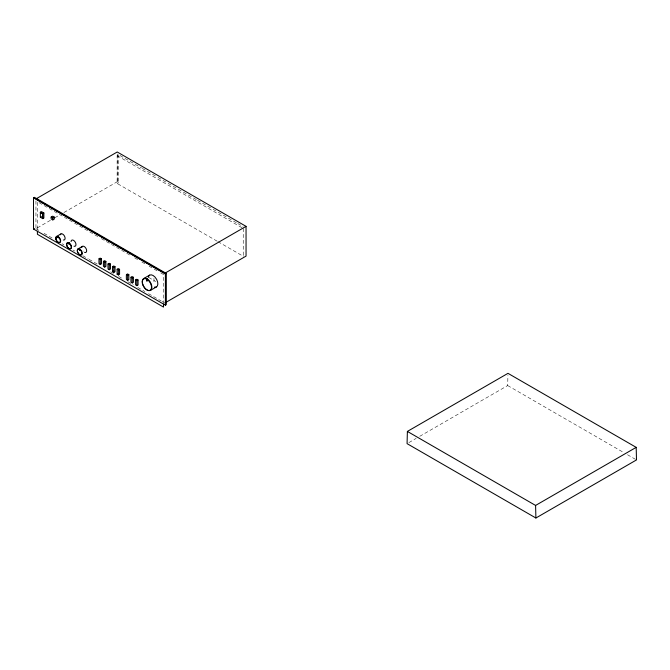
<?xml version="1.0" encoding="UTF-8"?>
<svg xmlns="http://www.w3.org/2000/svg" width="670" height="670" viewBox="0 0 670 670"><rect width="100%" height="100%" fill="white"/><g stroke="black" fill="none" stroke-linecap="round" stroke-linejoin="round"><path stroke-width="0.5" stroke-dasharray="3.35 2.51" d="M419.763 436.312L507.684 385.56L507.935 375.376M217.13 241.183L117.15 183.463L117.15 155.666L118.682 154.778L141.454 167.927M35.954 200.967L35.954 228.663L50.401 220.321M54.915 217.716L59.437 215.103M63.952 212.499L117.233 181.738L118.682 182.575L118.682 154.778M117.15 183.463L118.682 182.575M218.026 241.703L243.244 256.258L243.729 255.982M408.893 442.594L416.137 438.406M142.316 168.421L157.215 177.022M157.986 177.466L196.62 199.777M197.491 200.28L212.382 208.873M213.144 209.316L236.895 223.035M237.775 223.537L243.026 226.569M117.15 155.666L242.372 227.959M507.684 385.56L623.887 452.652M627.489 454.729L636.5 459.93M97.753 236.543L37.403 201.704L37.403 229.19M101.354 238.629L131.077 255.789M134.678 257.866L138.28 259.952M141.881 262.029L145.49 264.106M149.092 266.191L157.199 270.864M160.8 272.95L163.505 274.507L163.505 301.994M148.715 277.455L155.758 281.526M35.954 228.663L40.46 231.267M44.061 233.344L52.168 238.026M62.076 243.746L63.876 244.784M72.888 249.985L74.688 251.024M82.795 255.706L88.206 258.829M89.102 259.349L98.113 264.55M110.726 271.836L113.423 273.394M118.833 276.509L121.53 278.075M127.836 281.71L133.246 284.834M137.752 287.438L144.955 291.592M148.556 293.678L161.168 300.956M162.073 301.475L164.77 303.041M243.244 228.47L243.244 256.258M153.966 278.385L153.966 283.326M117.233 154.041L117.233 181.738M148.238 277.849A6.817 3.936 60 0 1 148.338 277.12M83.189 251.325A3.451 1.993 60 0 1 82.879 250.957"/><path stroke-width="1" d="M407.385 431.421L407.075 443.641L535.899 518.01L636.5 459.93L636.19 447.359L507.986 373.341L407.385 431.421L535.59 505.44L535.899 518.01M146.772 280.814C147.71 274.248 147.006 285.127 146.772 279.097M57.93 237.574L58.231 236.493A3.208 2.404 83.1 0 1 58.55 236.686L58.248 237.758L57.93 236.853M68.776 243.83L69.077 242.758A3.208 2.404 83.1 0 1 69.395 242.942L69.094 244.014L68.776 243.109M79.462 250.002L79.763 248.922A3.208 2.404 83.1 0 1 80.082 249.114L79.78 250.186L79.462 249.282M33.5 197.851L34.421 197.323L166.311 273.46L166.311 304.632L165.389 305.16L33.5 229.014L33.5 197.851L165.389 273.997L166.311 273.46M40.351 212.214L41.431 211.594L43.868 213.001L43.868 218.01L42.796 218.629L40.351 217.214L40.351 212.214L42.796 213.621L43.868 213.001M40.351 217.214L41.431 216.594M51.154 217.072L52.687 216.184L54.362 217.147L54.362 219.04L52.821 219.919L51.154 218.956L51.154 217.072L52.821 218.035L54.362 217.147M33.5 229.014L34.421 228.487M56.473 236.502L60.945 233.922M78.005 248.93L82.469 246.359M99.034 258.779L100.182 258.118L101.446 258.846L101.446 263.846L100.291 264.508L99.034 263.779A50.485 29.145 -60 0 1 99.034 258.779L100.299 259.508L101.446 258.846M103.473 261.342L104.621 260.68L105.885 261.409L105.885 266.409L104.729 267.07L103.473 266.342A50.485 29.145 -60 0 1 103.473 261.342L104.729 262.071L105.885 261.409M108.038 263.98L109.193 263.318L110.45 264.039L110.45 269.047L109.302 269.709L108.038 268.98A50.485 29.145 -60 0 1 108.038 263.98L109.302 264.709L110.45 264.039M112.61 266.618L113.758 265.957L115.022 266.677L115.022 271.685L113.867 272.347L112.61 271.618A50.485 29.145 -60 0 1 112.61 266.618L113.867 267.347L115.022 266.677M112.61 271.618L113.758 270.956M117.15 269.24L118.305 268.578L119.561 269.307L119.561 274.306L118.414 274.968L117.15 274.239A50.485 29.145 -60 0 1 117.15 269.24L118.414 269.968L119.561 269.307M117.15 274.239L118.305 273.578M126.421 274.591L127.568 273.93L128.833 274.658L128.833 279.658L127.677 280.32L126.421 279.591A50.485 29.145 -60 0 1 126.421 274.591L127.685 275.32L128.833 274.658M130.993 277.229L132.141 276.568L133.397 277.296L133.397 282.296L132.25 282.958L130.985 282.229A50.485 29.145 -60 0 1 130.993 277.229L132.25 277.958L133.397 277.296M135.642 279.909L136.789 279.248L138.045 279.976L138.045 284.976L136.898 285.646L135.633 284.918A50.485 29.145 -60 0 1 135.642 279.909L136.898 280.638L138.045 279.976M143.631 278.586L149.628 275.119M246.049 226.359L164.77 273.285L35.954 198.915L117.233 151.989L246.049 226.359L246.049 256.108L165.674 302.513M150.44 290.386A6.817 3.936 60 0 0 148.346 279.851A6.817 3.936 60 0 0 142.4 283.184A6.817 3.936 60 0 0 150.44 290.386L156.453 286.919M535.59 505.44L636.19 447.359M40.351 212.566L42.486 213.797L42.486 218.445M165.389 273.997L165.389 305.16M163.505 304.029L163.505 307.078L37.403 234.282L37.403 231.225M147.048 279.256L147.048 280.973M79.78 249.466L79.78 250.186M69.094 243.302L69.094 244.014M58.248 237.038L58.248 237.758M52.821 218.035L52.821 219.919M42.796 213.621L42.796 218.629M148.531 276.467A6.817 3.936 60 0 1 156.571 279.264A6.817 3.936 60 0 1 154.402 287.145M136.898 285.646A50.485 29.145 -60 0 1 136.898 280.638M132.25 282.958A50.485 29.145 -60 0 1 132.25 277.958M127.677 280.32A50.485 29.145 -60 0 1 127.685 275.32M118.414 274.968A50.485 29.145 -60 0 1 118.414 269.968M113.867 272.347A50.485 29.145 -60 0 1 113.867 267.347M109.302 269.709A50.485 29.145 -60 0 1 109.302 264.709M104.729 267.07A50.485 29.145 -60 0 1 104.729 262.071M100.291 264.508A50.485 29.145 -60 0 1 100.299 259.508M81.782 247.548A3.451 1.993 60 0 1 84.32 246.594A3.451 1.993 60 0 1 86.639 250.614A3.451 1.993 60 0 1 84.546 252.339M71.079 241.569A3.451 1.993 60 0 1 73.457 240.321A3.451 1.993 60 0 1 75.945 244.24A3.451 1.993 60 0 1 74.035 246.225M60.325 234.768A3.451 1.993 60 0 1 64.395 235.915A3.451 1.993 60 0 1 63.357 240.011M142.392 283.309A6.599 3.811 60 0 0 150.18 290.286A6.599 3.811 60 0 0 148.145 280.085A6.599 3.811 60 0 0 142.392 283.309M77.377 251.342A3.233 1.868 60 0 0 81.187 254.818A3.233 1.868 60 0 0 80.241 249.835A3.233 1.868 60 0 0 77.377 251.342M77.385 251.216A3.451 1.993 60 0 0 81.447 254.927A3.451 1.993 60 0 0 80.442 249.6A3.451 1.993 60 0 0 77.385 251.216M66.69 245.178A3.233 1.868 60 0 0 70.501 248.654A3.233 1.868 60 0 0 69.554 243.662A3.233 1.868 60 0 0 66.69 245.178M66.698 245.044A3.451 1.993 60 0 0 70.76 248.754A3.451 1.993 60 0 0 69.755 243.428A3.451 1.993 60 0 0 66.698 245.044M55.845 238.914A3.233 1.868 60 0 0 59.655 242.389A3.233 1.868 60 0 0 58.709 237.406A3.233 1.868 60 0 0 55.845 238.914M55.853 238.78A3.451 1.993 60 0 0 59.915 242.49A3.451 1.993 60 0 0 58.91 237.172A3.451 1.993 60 0 0 55.853 238.78"/></g></svg>
